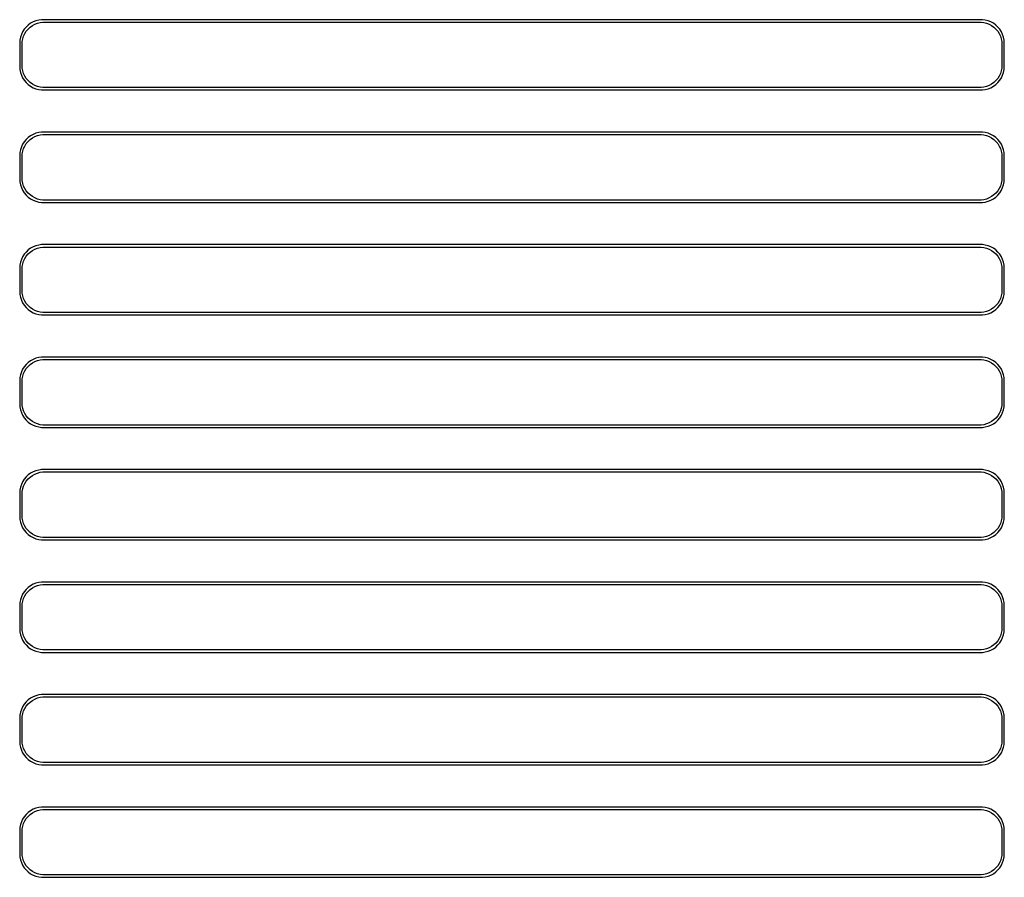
# Model space of a CAD drawing. Header units: metres. Extents: x -105 to 105, y 353 to 703.
# Drawn here: x -105 to 105, y 520.5 to 703.5 of the extents above; entities that cross this region are included whole.
import ezdxf

# ---------------------------------------------------------------- set-up
doc = ezdxf.new("R2010")
doc.units = ezdxf.units.M

msp = doc.modelspace()

# ---------------------------------------------------------------- linework, layer by layer
for p, q in [((-104.045, 701.439), (-104.382, 700.909)), ((-103.645, 701.923), (-104.045, 701.439)), ((-103.187, 702.353), (-103.645, 701.923)), ((-103.593, 701.042), (-103.213, 701.502)), ((-103.213, 701.502), (-102.778, 701.91)), ((-102.679, 702.722), (-103.187, 702.353)), ((-102.778, 701.91), (-102.295, 702.261)), ((-102.129, 703.024), (-102.679, 702.722)), ((-102.295, 702.261), (-101.772, 702.548)), ((-101.545, 703.255), (-102.129, 703.024)), ((-101.772, 702.548), (-101.218, 702.768)), ((-100.937, 703.411), (-101.545, 703.255)), ((-101.218, 702.768), (-100.64, 702.916)), ((-100.314, 703.49), (-100.937, 703.411)), ((-100.64, 702.916), (-100.048, 702.991)), ((100.314, 703.49), (-100.314, 703.49)), ((-100.048, 702.991), (100.048, 702.991)), ((100.048, 702.991), (100.64, 702.916)), ((100.937, 703.411), (100.314, 703.49)), ((100.64, 702.916), (101.218, 702.768)), ((101.545, 703.255), (100.937, 703.411)), ((101.218, 702.768), (101.772, 702.548)), ((102.129, 703.024), (101.545, 703.255)), ((101.772, 702.548), (102.295, 702.261)), ((102.679, 702.722), (102.129, 703.024)), ((102.295, 702.261), (102.778, 701.91)), ((103.187, 702.353), (102.679, 702.722)), ((102.778, 701.91), (103.213, 701.502)), ((103.645, 701.923), (103.187, 702.353)), ((103.213, 701.502), (103.593, 701.042)), ((104.045, 701.439), (103.645, 701.923)), ((104.382, 700.909), (104.045, 701.439)), ((-104.843, 699.743), (-104.961, 699.127)), ((-104.649, 700.341), (-104.843, 699.743)), ((-104.382, 700.909), (-104.649, 700.341)), ((-104.463, 698.845), (-104.351, 699.431)), ((-104.351, 699.431), (-104.166, 699.999)), ((-104.166, 699.999), (-103.912, 700.538)), ((-103.912, 700.538), (-103.593, 701.042)), ((103.593, 701.042), (103.912, 700.538)), ((103.912, 700.538), (104.166, 699.999)), ((104.166, 699.999), (104.351, 699.431)), ((104.351, 699.431), (104.463, 698.845)), ((104.649, 700.341), (104.382, 700.909)), ((104.843, 699.743), (104.649, 700.341)), ((104.961, 699.127), (104.843, 699.743)), ((-104.961, 699.127), (-105, 698.5)), ((-105, 698.5), (-105, 693.5)), ((-104.5, 698.25), (-104.463, 698.845)), ((-104.5, 693.75), (-104.5, 698.25)), ((104.463, 698.845), (104.5, 698.25)), ((104.5, 698.25), (104.5, 693.75)), ((105, 698.5), (104.961, 699.127)), ((105, 693.5), (105, 698.5)), ((-105, 693.5), (-104.961, 692.873)), ((-104.463, 693.155), (-104.5, 693.75)), ((-104.351, 692.569), (-104.463, 693.155)), ((104.463, 693.155), (104.351, 692.569)), ((104.5, 693.75), (104.463, 693.155)), ((104.961, 692.873), (105, 693.5)), ((-104.961, 692.873), (-104.843, 692.257)), ((-104.843, 692.257), (-104.649, 691.659)), ((-104.649, 691.659), (-104.382, 691.091)), ((-104.382, 691.091), (-104.045, 690.561)), ((-104.166, 692.001), (-104.351, 692.569)), ((-103.912, 691.462), (-104.166, 692.001)), ((-103.593, 690.958), (-103.912, 691.462)), ((-103.213, 690.498), (-103.593, 690.958)), ((103.593, 690.958), (103.213, 690.498)), ((103.912, 691.462), (103.593, 690.958)), ((104.166, 692.001), (103.912, 691.462)), ((104.045, 690.561), (104.382, 691.091)), ((104.351, 692.569), (104.166, 692.001)), ((104.382, 691.091), (104.649, 691.659)), ((104.649, 691.659), (104.843, 692.257)), ((104.843, 692.257), (104.961, 692.873)), ((-104.045, 690.561), (-103.645, 690.077)), ((-103.645, 690.077), (-103.187, 689.647)), ((-102.778, 690.09), (-103.213, 690.498)), ((-103.187, 689.647), (-102.679, 689.278)), ((-102.295, 689.739), (-102.778, 690.09)), ((-102.679, 689.278), (-102.129, 688.976)), ((-101.772, 689.452), (-102.295, 689.739)), ((-102.129, 688.976), (-101.545, 688.745)), ((-101.218, 689.232), (-101.772, 689.452)), ((-100.64, 689.084), (-101.218, 689.232)), ((-100.048, 689.009), (-100.64, 689.084)), ((100.048, 689.009), (-100.048, 689.009)), ((100.64, 689.084), (100.048, 689.009)), ((101.218, 689.232), (100.64, 689.084)), ((101.772, 689.452), (101.218, 689.232)), ((101.545, 688.745), (102.129, 688.976)), ((102.295, 689.739), (101.772, 689.452)), ((102.129, 688.976), (102.679, 689.278)), ((102.778, 690.09), (102.295, 689.739)), ((102.679, 689.278), (103.187, 689.647)), ((103.213, 690.498), (102.778, 690.09)), ((103.187, 689.647), (103.645, 690.077)), ((103.645, 690.077), (104.045, 690.561)), ((-101.545, 688.745), (-100.937, 688.589)), ((-100.937, 688.589), (-100.314, 688.51)), ((-100.314, 688.51), (100.314, 688.51)), ((100.314, 688.51), (100.937, 688.589)), ((100.937, 688.589), (101.545, 688.745)), ((-103.187, 678.353), (-103.645, 677.923)), ((-102.679, 678.722), (-103.187, 678.353)), ((-102.129, 679.024), (-102.679, 678.722)), ((-102.295, 678.261), (-101.772, 678.548)), ((-101.545, 679.255), (-102.129, 679.024)), ((-101.772, 678.548), (-101.218, 678.768)), ((-100.937, 679.411), (-101.545, 679.255)), ((-101.218, 678.768), (-100.64, 678.916)), ((-100.314, 679.49), (-100.937, 679.411)), ((-100.64, 678.916), (-100.048, 678.991)), ((100.314, 679.49), (-100.314, 679.49)), ((-100.048, 678.991), (100.048, 678.991)), ((100.048, 678.991), (100.64, 678.916)), ((100.937, 679.411), (100.314, 679.49)), ((100.64, 678.916), (101.218, 678.768)), ((101.545, 679.255), (100.937, 679.411)), ((101.218, 678.768), (101.772, 678.548)), ((102.129, 679.024), (101.545, 679.255)), ((101.772, 678.548), (102.295, 678.261)), ((102.679, 678.722), (102.129, 679.024)), ((103.187, 678.353), (102.679, 678.722)), ((103.645, 677.923), (103.187, 678.353)), ((-104.649, 676.341), (-104.843, 675.743)), ((-104.382, 676.909), (-104.649, 676.341)), ((-104.045, 677.439), (-104.382, 676.909)), ((-104.166, 675.999), (-103.912, 676.538)), ((-103.645, 677.923), (-104.045, 677.439)), ((-103.912, 676.538), (-103.593, 677.042)), ((-103.593, 677.042), (-103.213, 677.502)), ((-103.213, 677.502), (-102.778, 677.91)), ((-102.778, 677.91), (-102.295, 678.261)), ((102.295, 678.261), (102.778, 677.91)), ((102.778, 677.91), (103.213, 677.502)), ((103.213, 677.502), (103.593, 677.042)), ((103.593, 677.042), (103.912, 676.538)), ((104.045, 677.439), (103.645, 677.923)), ((103.912, 676.538), (104.166, 675.999)), ((104.382, 676.909), (104.045, 677.439)), ((104.649, 676.341), (104.382, 676.909)), ((104.843, 675.743), (104.649, 676.341)), ((-104.961, 675.127), (-105, 674.5)), ((-105, 674.5), (-105, 669.5)), ((-104.843, 675.743), (-104.961, 675.127)), ((-104.5, 674.25), (-104.463, 674.845)), ((-104.5, 669.75), (-104.5, 674.25)), ((-104.463, 674.845), (-104.351, 675.431)), ((-104.351, 675.431), (-104.166, 675.999)), ((104.166, 675.999), (104.351, 675.431)), ((104.351, 675.431), (104.463, 674.845)), ((104.463, 674.845), (104.5, 674.25)), ((104.5, 674.25), (104.5, 669.75)), ((104.961, 675.127), (104.843, 675.743)), ((105, 674.5), (104.961, 675.127)), ((105, 669.5), (105, 674.5)), ((-105, 669.5), (-104.961, 668.873)), ((-104.961, 668.873), (-104.843, 668.257)), ((-104.843, 668.257), (-104.649, 667.659)), ((-104.463, 669.155), (-104.5, 669.75)), ((-104.351, 668.569), (-104.463, 669.155)), ((-104.166, 668.001), (-104.351, 668.569)), ((-103.912, 667.462), (-104.166, 668.001)), ((104.166, 668.001), (103.912, 667.462)), ((104.351, 668.569), (104.166, 668.001)), ((104.463, 669.155), (104.351, 668.569)), ((104.5, 669.75), (104.463, 669.155)), ((104.649, 667.659), (104.843, 668.257)), ((104.843, 668.257), (104.961, 668.873)), ((104.961, 668.873), (105, 669.5)), ((-104.649, 667.659), (-104.382, 667.091)), ((-104.382, 667.091), (-104.045, 666.561)), ((-104.045, 666.561), (-103.645, 666.077)), ((-103.593, 666.958), (-103.912, 667.462)), ((-103.645, 666.077), (-103.187, 665.647)), ((-103.213, 666.498), (-103.593, 666.958)), ((-102.778, 666.09), (-103.213, 666.498)), ((-102.295, 665.739), (-102.778, 666.09)), ((-101.772, 665.452), (-102.295, 665.739)), ((102.295, 665.739), (101.772, 665.452)), ((102.778, 666.09), (102.295, 665.739)), ((103.213, 666.498), (102.778, 666.09)), ((103.187, 665.647), (103.645, 666.077)), ((103.593, 666.958), (103.213, 666.498)), ((103.912, 667.462), (103.593, 666.958)), ((103.645, 666.077), (104.045, 666.561)), ((104.045, 666.561), (104.382, 667.091)), ((104.382, 667.091), (104.649, 667.659)), ((-103.187, 665.647), (-102.679, 665.278)), ((-102.679, 665.278), (-102.129, 664.976)), ((-102.129, 664.976), (-101.545, 664.745)), ((-101.218, 665.232), (-101.772, 665.452)), ((-101.545, 664.745), (-100.937, 664.589)), ((-100.64, 665.084), (-101.218, 665.232)), ((-100.937, 664.589), (-100.314, 664.51)), ((-100.048, 665.009), (-100.64, 665.084)), ((-100.314, 664.51), (100.314, 664.51)), ((100.048, 665.009), (-100.048, 665.009)), ((100.64, 665.084), (100.048, 665.009)), ((100.314, 664.51), (100.937, 664.589)), ((101.218, 665.232), (100.64, 665.084)), ((100.937, 664.589), (101.545, 664.745)), ((101.772, 665.452), (101.218, 665.232)), ((101.545, 664.745), (102.129, 664.976)), ((102.129, 664.976), (102.679, 665.278)), ((102.679, 665.278), (103.187, 665.647)), ((-101.545, 655.255), (-102.129, 655.024)), ((-100.937, 655.411), (-101.545, 655.255)), ((-100.314, 655.49), (-100.937, 655.411)), ((100.314, 655.49), (-100.314, 655.49)), ((100.937, 655.411), (100.314, 655.49)), ((101.545, 655.255), (100.937, 655.411)), ((102.129, 655.024), (101.545, 655.255)), ((-104.045, 653.439), (-104.382, 652.909)), ((-103.645, 653.923), (-104.045, 653.439)), ((-103.187, 654.353), (-103.645, 653.923)), ((-103.593, 653.042), (-103.213, 653.502)), ((-103.213, 653.502), (-102.778, 653.91)), ((-102.679, 654.722), (-103.187, 654.353)), ((-102.778, 653.91), (-102.295, 654.261)), ((-102.129, 655.024), (-102.679, 654.722)), ((-102.295, 654.261), (-101.772, 654.548)), ((-101.772, 654.548), (-101.218, 654.768)), ((-101.218, 654.768), (-100.64, 654.916)), ((-100.64, 654.916), (-100.048, 654.991)), ((-100.048, 654.991), (100.048, 654.991)), ((100.048, 654.991), (100.64, 654.916)), ((100.64, 654.916), (101.218, 654.768)), ((101.218, 654.768), (101.772, 654.548)), ((101.772, 654.548), (102.295, 654.261)), ((102.679, 654.722), (102.129, 655.024)), ((102.295, 654.261), (102.778, 653.91)), ((103.187, 654.353), (102.679, 654.722)), ((102.778, 653.91), (103.213, 653.502)), ((103.645, 653.923), (103.187, 654.353)), ((103.213, 653.502), (103.593, 653.042)), ((104.045, 653.439), (103.645, 653.923)), ((104.382, 652.909), (104.045, 653.439)), ((-104.961, 651.127), (-105, 650.5)), ((-104.843, 651.743), (-104.961, 651.127)), ((-104.649, 652.341), (-104.843, 651.743)), ((-104.382, 652.909), (-104.649, 652.341)), ((-104.463, 650.845), (-104.351, 651.431)), ((-104.351, 651.431), (-104.166, 651.999)), ((-104.166, 651.999), (-103.912, 652.538)), ((-103.912, 652.538), (-103.593, 653.042)), ((103.593, 653.042), (103.912, 652.538)), ((103.912, 652.538), (104.166, 651.999)), ((104.166, 651.999), (104.351, 651.431)), ((104.351, 651.431), (104.463, 650.845)), ((104.649, 652.341), (104.382, 652.909)), ((104.843, 651.743), (104.649, 652.341)), ((104.961, 651.127), (104.843, 651.743)), ((105, 650.5), (104.961, 651.127)), ((-105, 650.5), (-105, 645.5)), ((-104.5, 650.25), (-104.463, 650.845)), ((-104.5, 645.75), (-104.5, 650.25)), ((104.463, 650.845), (104.5, 650.25)), ((104.5, 650.25), (104.5, 645.75)), ((105, 645.5), (105, 650.5)), ((-105, 645.5), (-104.961, 644.873)), ((-104.961, 644.873), (-104.843, 644.257)), ((-104.463, 645.155), (-104.5, 645.75)), ((-104.351, 644.569), (-104.463, 645.155)), ((104.463, 645.155), (104.351, 644.569)), ((104.5, 645.75), (104.463, 645.155)), ((104.843, 644.257), (104.961, 644.873)), ((104.961, 644.873), (105, 645.5)), ((-104.843, 644.257), (-104.649, 643.659)), ((-104.649, 643.659), (-104.382, 643.091)), ((-104.382, 643.091), (-104.045, 642.561)), ((-104.166, 644.001), (-104.351, 644.569)), ((-103.912, 643.462), (-104.166, 644.001)), ((-103.593, 642.958), (-103.912, 643.462)), ((-103.213, 642.498), (-103.593, 642.958)), ((103.593, 642.958), (103.213, 642.498)), ((103.912, 643.462), (103.593, 642.958)), ((104.166, 644.001), (103.912, 643.462)), ((104.045, 642.561), (104.382, 643.091)), ((104.351, 644.569), (104.166, 644.001)), ((104.382, 643.091), (104.649, 643.659)), ((104.649, 643.659), (104.843, 644.257)), ((-104.045, 642.561), (-103.645, 642.077)), ((-103.645, 642.077), (-103.187, 641.647)), ((-102.778, 642.09), (-103.213, 642.498)), ((-103.187, 641.647), (-102.679, 641.278)), ((-102.295, 641.739), (-102.778, 642.09)), ((-102.679, 641.278), (-102.129, 640.976)), ((-101.772, 641.452), (-102.295, 641.739)), ((-102.129, 640.976), (-101.545, 640.745)), ((-101.218, 641.232), (-101.772, 641.452)), ((-101.545, 640.745), (-100.937, 640.589)), ((-100.64, 641.084), (-101.218, 641.232)), ((-100.937, 640.589), (-100.314, 640.51)), ((-100.048, 641.009), (-100.64, 641.084)), ((-100.314, 640.51), (100.314, 640.51)), ((100.048, 641.009), (-100.048, 641.009)), ((100.64, 641.084), (100.048, 641.009)), ((100.314, 640.51), (100.937, 640.589)), ((101.218, 641.232), (100.64, 641.084)), ((100.937, 640.589), (101.545, 640.745)), ((101.772, 641.452), (101.218, 641.232)), ((101.545, 640.745), (102.129, 640.976)), ((102.295, 641.739), (101.772, 641.452)), ((102.129, 640.976), (102.679, 641.278)), ((102.778, 642.09), (102.295, 641.739)), ((102.679, 641.278), (103.187, 641.647)), ((103.213, 642.498), (102.778, 642.09)), ((103.187, 641.647), (103.645, 642.077)), ((103.645, 642.077), (104.045, 642.561)), ((-103.187, 630.353), (-103.645, 629.923)), ((-102.679, 630.722), (-103.187, 630.353)), ((-102.778, 629.91), (-102.295, 630.261)), ((-102.129, 631.024), (-102.679, 630.722)), ((-102.295, 630.261), (-101.772, 630.548)), ((-101.545, 631.255), (-102.129, 631.024)), ((-101.772, 630.548), (-101.218, 630.768)), ((-100.937, 631.411), (-101.545, 631.255)), ((-101.218, 630.768), (-100.64, 630.916)), ((-100.314, 631.49), (-100.937, 631.411)), ((-100.64, 630.916), (-100.048, 630.991)), ((100.314, 631.49), (-100.314, 631.49)), ((-100.048, 630.991), (100.048, 630.991)), ((100.048, 630.991), (100.64, 630.916)), ((100.937, 631.411), (100.314, 631.49)), ((100.64, 630.916), (101.218, 630.768)), ((101.545, 631.255), (100.937, 631.411)), ((101.218, 630.768), (101.772, 630.548)), ((102.129, 631.024), (101.545, 631.255)), ((101.772, 630.548), (102.295, 630.261)), ((102.679, 630.722), (102.129, 631.024)), ((102.295, 630.261), (102.778, 629.91)), ((103.187, 630.353), (102.679, 630.722)), ((103.645, 629.923), (103.187, 630.353)), ((-104.649, 628.341), (-104.843, 627.743)), ((-104.382, 628.909), (-104.649, 628.341)), ((-104.045, 629.439), (-104.382, 628.909)), ((-104.351, 627.431), (-104.166, 627.999)), ((-104.166, 627.999), (-103.912, 628.538)), ((-103.645, 629.923), (-104.045, 629.439)), ((-103.912, 628.538), (-103.593, 629.042)), ((-103.593, 629.042), (-103.213, 629.502)), ((-103.213, 629.502), (-102.778, 629.91)), ((102.778, 629.91), (103.213, 629.502)), ((103.213, 629.502), (103.593, 629.042)), ((103.593, 629.042), (103.912, 628.538)), ((104.045, 629.439), (103.645, 629.923)), ((103.912, 628.538), (104.166, 627.999)), ((104.382, 628.909), (104.045, 629.439)), ((104.166, 627.999), (104.351, 627.431)), ((104.649, 628.341), (104.382, 628.909)), ((104.843, 627.743), (104.649, 628.341)), ((-104.961, 627.127), (-105, 626.5)), ((-105, 626.5), (-105, 621.5)), ((-104.843, 627.743), (-104.961, 627.127)), ((-104.5, 626.25), (-104.463, 626.845)), ((-104.5, 621.75), (-104.5, 626.25)), ((-104.463, 626.845), (-104.351, 627.431)), ((104.351, 627.431), (104.463, 626.845)), ((104.463, 626.845), (104.5, 626.25)), ((104.5, 626.25), (104.5, 621.75)), ((104.961, 627.127), (104.843, 627.743)), ((105, 626.5), (104.961, 627.127)), ((105, 621.5), (105, 626.5)), ((-104.463, 621.155), (-104.5, 621.75)), ((104.5, 621.75), (104.463, 621.155)), ((-105, 621.5), (-104.961, 620.873)), ((-104.961, 620.873), (-104.843, 620.257)), ((-104.843, 620.257), (-104.649, 619.659)), ((-104.649, 619.659), (-104.382, 619.091)), ((-104.351, 620.569), (-104.463, 621.155)), ((-104.166, 620.001), (-104.351, 620.569)), ((-103.912, 619.462), (-104.166, 620.001)), ((104.166, 620.001), (103.912, 619.462)), ((104.351, 620.569), (104.166, 620.001)), ((104.463, 621.155), (104.351, 620.569)), ((104.382, 619.091), (104.649, 619.659)), ((104.649, 619.659), (104.843, 620.257)), ((104.843, 620.257), (104.961, 620.873)), ((104.961, 620.873), (105, 621.5)), ((-104.382, 619.091), (-104.045, 618.561)), ((-104.045, 618.561), (-103.645, 618.077)), ((-103.593, 618.958), (-103.912, 619.462)), ((-103.645, 618.077), (-103.187, 617.647)), ((-103.213, 618.498), (-103.593, 618.958)), ((-102.778, 618.09), (-103.213, 618.498)), ((-103.187, 617.647), (-102.679, 617.278)), ((-102.295, 617.739), (-102.778, 618.09)), ((-101.772, 617.452), (-102.295, 617.739)), ((-101.218, 617.232), (-101.772, 617.452)), ((101.772, 617.452), (101.218, 617.232)), ((102.295, 617.739), (101.772, 617.452)), ((102.778, 618.09), (102.295, 617.739)), ((102.679, 617.278), (103.187, 617.647)), ((103.213, 618.498), (102.778, 618.09)), ((103.187, 617.647), (103.645, 618.077)), ((103.593, 618.958), (103.213, 618.498)), ((103.912, 619.462), (103.593, 618.958)), ((103.645, 618.077), (104.045, 618.561)), ((104.045, 618.561), (104.382, 619.091)), ((-102.679, 617.278), (-102.129, 616.976)), ((-102.129, 616.976), (-101.545, 616.745)), ((-101.545, 616.745), (-100.937, 616.589)), ((-100.64, 617.084), (-101.218, 617.232)), ((-100.937, 616.589), (-100.314, 616.51)), ((-100.048, 617.009), (-100.64, 617.084)), ((-100.314, 616.51), (100.314, 616.51)), ((100.048, 617.009), (-100.048, 617.009)), ((100.64, 617.084), (100.048, 617.009)), ((100.314, 616.51), (100.937, 616.589)), ((101.218, 617.232), (100.64, 617.084)), ((100.937, 616.589), (101.545, 616.745)), ((101.545, 616.745), (102.129, 616.976)), ((102.129, 616.976), (102.679, 617.278)), ((-102.129, 607.024), (-102.679, 606.722)), ((-101.545, 607.255), (-102.129, 607.024)), ((-100.937, 607.411), (-101.545, 607.255)), ((-101.218, 606.768), (-100.64, 606.916)), ((-100.314, 607.49), (-100.937, 607.411)), ((-100.64, 606.916), (-100.048, 606.991)), ((100.314, 607.49), (-100.314, 607.49)), ((-100.048, 606.991), (100.048, 606.991)), ((100.048, 606.991), (100.64, 606.916)), ((100.937, 607.411), (100.314, 607.49)), ((100.64, 606.916), (101.218, 606.768)), ((101.545, 607.255), (100.937, 607.411)), ((102.129, 607.024), (101.545, 607.255)), ((102.679, 606.722), (102.129, 607.024)), ((-104.382, 604.909), (-104.649, 604.341)), ((-104.045, 605.439), (-104.382, 604.909)), ((-103.645, 605.923), (-104.045, 605.439)), ((-103.912, 604.538), (-103.593, 605.042)), ((-103.187, 606.353), (-103.645, 605.923)), ((-103.593, 605.042), (-103.213, 605.502)), ((-103.213, 605.502), (-102.778, 605.91)), ((-102.679, 606.722), (-103.187, 606.353)), ((-102.778, 605.91), (-102.295, 606.261)), ((-102.295, 606.261), (-101.772, 606.548)), ((-101.772, 606.548), (-101.218, 606.768)), ((101.218, 606.768), (101.772, 606.548)), ((101.772, 606.548), (102.295, 606.261)), ((102.295, 606.261), (102.778, 605.91)), ((103.187, 606.353), (102.679, 606.722)), ((102.778, 605.91), (103.213, 605.502)), ((103.645, 605.923), (103.187, 606.353)), ((103.213, 605.502), (103.593, 605.042)), ((103.593, 605.042), (103.912, 604.538)), ((104.045, 605.439), (103.645, 605.923)), ((104.382, 604.909), (104.045, 605.439)), ((104.649, 604.341), (104.382, 604.909)), ((-104.961, 603.127), (-105, 602.5)), ((-104.843, 603.743), (-104.961, 603.127)), ((-104.649, 604.341), (-104.843, 603.743)), ((-104.5, 602.25), (-104.463, 602.845)), ((-104.463, 602.845), (-104.351, 603.431)), ((-104.351, 603.431), (-104.166, 603.999)), ((-104.166, 603.999), (-103.912, 604.538)), ((103.912, 604.538), (104.166, 603.999)), ((104.166, 603.999), (104.351, 603.431)), ((104.351, 603.431), (104.463, 602.845)), ((104.463, 602.845), (104.5, 602.25)), ((104.843, 603.743), (104.649, 604.341)), ((104.961, 603.127), (104.843, 603.743)), ((105, 602.5), (104.961, 603.127)), ((-105, 602.5), (-105, 597.5)), ((-104.5, 597.75), (-104.5, 602.25)), ((104.5, 602.25), (104.5, 597.75)), ((105, 597.5), (105, 602.5)), ((-105, 597.5), (-104.961, 596.873)), ((-104.961, 596.873), (-104.843, 596.257)), ((-104.463, 597.155), (-104.5, 597.75)), ((-104.351, 596.569), (-104.463, 597.155)), ((-104.166, 596.001), (-104.351, 596.569)), ((104.351, 596.569), (104.166, 596.001)), ((104.463, 597.155), (104.351, 596.569)), ((104.5, 597.75), (104.463, 597.155)), ((104.843, 596.257), (104.961, 596.873)), ((104.961, 596.873), (105, 597.5)), ((-104.843, 596.257), (-104.649, 595.659)), ((-104.649, 595.659), (-104.382, 595.091)), ((-104.382, 595.091), (-104.045, 594.561)), ((-103.912, 595.462), (-104.166, 596.001)), ((-104.045, 594.561), (-103.645, 594.077)), ((-103.593, 594.958), (-103.912, 595.462)), ((-103.213, 594.498), (-103.593, 594.958)), ((-102.778, 594.09), (-103.213, 594.498)), ((103.213, 594.498), (102.778, 594.09)), ((103.593, 594.958), (103.213, 594.498)), ((103.912, 595.462), (103.593, 594.958)), ((103.645, 594.077), (104.045, 594.561)), ((104.166, 596.001), (103.912, 595.462)), ((104.045, 594.561), (104.382, 595.091)), ((104.382, 595.091), (104.649, 595.659)), ((104.649, 595.659), (104.843, 596.257)), ((-103.645, 594.077), (-103.187, 593.647)), ((-103.187, 593.647), (-102.679, 593.278)), ((-102.295, 593.739), (-102.778, 594.09)), ((-102.679, 593.278), (-102.129, 592.976)), ((-101.772, 593.452), (-102.295, 593.739)), ((-102.129, 592.976), (-101.545, 592.745)), ((-101.218, 593.232), (-101.772, 593.452)), ((-101.545, 592.745), (-100.937, 592.589)), ((-100.64, 593.084), (-101.218, 593.232)), ((-100.937, 592.589), (-100.314, 592.51)), ((-100.048, 593.009), (-100.64, 593.084)), ((-100.314, 592.51), (100.314, 592.51)), ((100.048, 593.009), (-100.048, 593.009)), ((100.64, 593.084), (100.048, 593.009)), ((100.314, 592.51), (100.937, 592.589)), ((101.218, 593.232), (100.64, 593.084)), ((100.937, 592.589), (101.545, 592.745)), ((101.772, 593.452), (101.218, 593.232)), ((101.545, 592.745), (102.129, 592.976)), ((102.295, 593.739), (101.772, 593.452)), ((102.129, 592.976), (102.679, 593.278)), ((102.778, 594.09), (102.295, 593.739)), ((102.679, 593.278), (103.187, 593.647)), ((103.187, 593.647), (103.645, 594.077)), ((-103.645, 581.923), (-104.045, 581.439)), ((-103.187, 582.353), (-103.645, 581.923)), ((-103.213, 581.502), (-102.778, 581.91)), ((-102.679, 582.722), (-103.187, 582.353)), ((-102.778, 581.91), (-102.295, 582.261)), ((-102.129, 583.024), (-102.679, 582.722)), ((-102.295, 582.261), (-101.772, 582.548)), ((-101.545, 583.255), (-102.129, 583.024)), ((-101.772, 582.548), (-101.218, 582.768)), ((-100.937, 583.411), (-101.545, 583.255)), ((-101.218, 582.768), (-100.64, 582.916)), ((-100.314, 583.49), (-100.937, 583.411)), ((-100.64, 582.916), (-100.048, 582.991)), ((100.314, 583.49), (-100.314, 583.49)), ((-100.048, 582.991), (100.048, 582.991)), ((100.048, 582.991), (100.64, 582.916)), ((100.937, 583.411), (100.314, 583.49)), ((100.64, 582.916), (101.218, 582.768)), ((101.545, 583.255), (100.937, 583.411)), ((101.218, 582.768), (101.772, 582.548)), ((102.129, 583.024), (101.545, 583.255)), ((101.772, 582.548), (102.295, 582.261)), ((102.679, 582.722), (102.129, 583.024)), ((102.295, 582.261), (102.778, 581.91)), ((103.187, 582.353), (102.679, 582.722)), ((102.778, 581.91), (103.213, 581.502)), ((103.645, 581.923), (103.187, 582.353)), ((104.045, 581.439), (103.645, 581.923)), ((-104.843, 579.743), (-104.961, 579.127)), ((-104.649, 580.341), (-104.843, 579.743)), ((-104.382, 580.909), (-104.649, 580.341)), ((-104.045, 581.439), (-104.382, 580.909)), ((-104.351, 579.431), (-104.166, 579.999)), ((-104.166, 579.999), (-103.912, 580.538)), ((-103.912, 580.538), (-103.593, 581.042)), ((-103.593, 581.042), (-103.213, 581.502)), ((103.213, 581.502), (103.593, 581.042)), ((103.593, 581.042), (103.912, 580.538)), ((103.912, 580.538), (104.166, 579.999)), ((104.382, 580.909), (104.045, 581.439)), ((104.166, 579.999), (104.351, 579.431)), ((104.649, 580.341), (104.382, 580.909)), ((104.843, 579.743), (104.649, 580.341)), ((104.961, 579.127), (104.843, 579.743)), ((-104.961, 579.127), (-105, 578.5)), ((-105, 578.5), (-105, 573.5)), ((-104.5, 578.25), (-104.463, 578.845)), ((-104.5, 573.75), (-104.5, 578.25)), ((-104.463, 578.845), (-104.351, 579.431)), ((104.351, 579.431), (104.463, 578.845)), ((104.463, 578.845), (104.5, 578.25)), ((104.5, 578.25), (104.5, 573.75)), ((105, 578.5), (104.961, 579.127)), ((105, 573.5), (105, 578.5)), ((-105, 573.5), (-104.961, 572.873)), ((-104.463, 573.155), (-104.5, 573.75)), ((104.5, 573.75), (104.463, 573.155)), ((104.961, 572.873), (105, 573.5)), ((-104.961, 572.873), (-104.843, 572.257)), ((-104.843, 572.257), (-104.649, 571.659)), ((-104.649, 571.659), (-104.382, 571.091)), ((-104.351, 572.569), (-104.463, 573.155)), ((-104.166, 572.001), (-104.351, 572.569)), ((-103.912, 571.462), (-104.166, 572.001)), ((-103.593, 570.958), (-103.912, 571.462)), ((103.912, 571.462), (103.593, 570.958)), ((104.166, 572.001), (103.912, 571.462)), ((104.351, 572.569), (104.166, 572.001)), ((104.463, 573.155), (104.351, 572.569)), ((104.382, 571.091), (104.649, 571.659)), ((104.649, 571.659), (104.843, 572.257)), ((104.843, 572.257), (104.961, 572.873)), ((-104.382, 571.091), (-104.045, 570.561)), ((-104.045, 570.561), (-103.645, 570.077)), ((-103.645, 570.077), (-103.187, 569.647)), ((-103.213, 570.498), (-103.593, 570.958)), ((-102.778, 570.09), (-103.213, 570.498)), ((-103.187, 569.647), (-102.679, 569.278)), ((-102.295, 569.739), (-102.778, 570.09)), ((-102.679, 569.278), (-102.129, 568.976)), ((-101.772, 569.452), (-102.295, 569.739)), ((-101.218, 569.232), (-101.772, 569.452)), ((-100.64, 569.084), (-101.218, 569.232)), ((101.218, 569.232), (100.64, 569.084)), ((101.772, 569.452), (101.218, 569.232)), ((102.295, 569.739), (101.772, 569.452)), ((102.129, 568.976), (102.679, 569.278)), ((102.778, 570.09), (102.295, 569.739)), ((102.679, 569.278), (103.187, 569.647)), ((103.213, 570.498), (102.778, 570.09)), ((103.187, 569.647), (103.645, 570.077)), ((103.593, 570.958), (103.213, 570.498)), ((103.645, 570.077), (104.045, 570.561)), ((104.045, 570.561), (104.382, 571.091)), ((-102.129, 568.976), (-101.545, 568.745)), ((-101.545, 568.745), (-100.937, 568.589)), ((-100.937, 568.589), (-100.314, 568.51)), ((-100.048, 569.009), (-100.64, 569.084)), ((-100.314, 568.51), (100.314, 568.51)), ((100.048, 569.009), (-100.048, 569.009)), ((100.64, 569.084), (100.048, 569.009)), ((100.314, 568.51), (100.937, 568.589)), ((100.937, 568.589), (101.545, 568.745)), ((101.545, 568.745), (102.129, 568.976)), ((-102.679, 558.722), (-103.187, 558.353)), ((-102.129, 559.024), (-102.679, 558.722)), ((-101.545, 559.255), (-102.129, 559.024)), ((-101.772, 558.548), (-101.218, 558.768)), ((-100.937, 559.411), (-101.545, 559.255)), ((-101.218, 558.768), (-100.64, 558.916)), ((-100.314, 559.49), (-100.937, 559.411)), ((-100.64, 558.916), (-100.048, 558.991)), ((100.314, 559.49), (-100.314, 559.49)), ((-100.048, 558.991), (100.048, 558.991)), ((100.048, 558.991), (100.64, 558.916)), ((100.937, 559.411), (100.314, 559.49)), ((100.64, 558.916), (101.218, 558.768)), ((101.545, 559.255), (100.937, 559.411)), ((101.218, 558.768), (101.772, 558.548)), ((102.129, 559.024), (101.545, 559.255)), ((102.679, 558.722), (102.129, 559.024)), ((103.187, 558.353), (102.679, 558.722)), ((-104.382, 556.909), (-104.649, 556.341)), ((-104.045, 557.439), (-104.382, 556.909)), ((-104.166, 555.999), (-103.912, 556.538)), ((-103.645, 557.923), (-104.045, 557.439)), ((-103.912, 556.538), (-103.593, 557.042)), ((-103.187, 558.353), (-103.645, 557.923)), ((-103.593, 557.042), (-103.213, 557.502)), ((-103.213, 557.502), (-102.778, 557.91)), ((-102.778, 557.91), (-102.295, 558.261)), ((-102.295, 558.261), (-101.772, 558.548)), ((101.772, 558.548), (102.295, 558.261)), ((102.295, 558.261), (102.778, 557.91)), ((102.778, 557.91), (103.213, 557.502)), ((103.645, 557.923), (103.187, 558.353)), ((103.213, 557.502), (103.593, 557.042)), ((103.593, 557.042), (103.912, 556.538)), ((104.045, 557.439), (103.645, 557.923)), ((103.912, 556.538), (104.166, 555.999)), ((104.382, 556.909), (104.045, 557.439)), ((104.649, 556.341), (104.382, 556.909)), ((-104.961, 555.127), (-105, 554.5)), ((-105, 554.5), (-105, 549.5)), ((-104.843, 555.743), (-104.961, 555.127)), ((-104.649, 556.341), (-104.843, 555.743)), ((-104.5, 554.25), (-104.463, 554.845)), ((-104.463, 554.845), (-104.351, 555.431)), ((-104.351, 555.431), (-104.166, 555.999)), ((104.166, 555.999), (104.351, 555.431)), ((104.351, 555.431), (104.463, 554.845)), ((104.463, 554.845), (104.5, 554.25)), ((104.843, 555.743), (104.649, 556.341)), ((104.961, 555.127), (104.843, 555.743)), ((105, 554.5), (104.961, 555.127)), ((105, 549.5), (105, 554.5)), ((-104.5, 549.75), (-104.5, 554.25)), ((104.5, 554.25), (104.5, 549.75)), ((-105, 549.5), (-104.961, 548.873)), ((-104.961, 548.873), (-104.843, 548.257)), ((-104.843, 548.257), (-104.649, 547.659)), ((-104.463, 549.155), (-104.5, 549.75)), ((-104.351, 548.569), (-104.463, 549.155)), ((-104.166, 548.001), (-104.351, 548.569)), ((104.351, 548.569), (104.166, 548.001)), ((104.463, 549.155), (104.351, 548.569)), ((104.5, 549.75), (104.463, 549.155)), ((104.649, 547.659), (104.843, 548.257)), ((104.843, 548.257), (104.961, 548.873)), ((104.961, 548.873), (105, 549.5)), ((-104.649, 547.659), (-104.382, 547.091)), ((-104.382, 547.091), (-104.045, 546.561)), ((-103.912, 547.462), (-104.166, 548.001)), ((-104.045, 546.561), (-103.645, 546.077)), ((-103.593, 546.958), (-103.912, 547.462)), ((-103.645, 546.077), (-103.187, 545.647)), ((-103.213, 546.498), (-103.593, 546.958)), ((-102.778, 546.09), (-103.213, 546.498)), ((-102.295, 545.739), (-102.778, 546.09)), ((102.778, 546.09), (102.295, 545.739)), ((103.213, 546.498), (102.778, 546.09)), ((103.187, 545.647), (103.645, 546.077)), ((103.593, 546.958), (103.213, 546.498)), ((103.912, 547.462), (103.593, 546.958)), ((103.645, 546.077), (104.045, 546.561)), ((104.166, 548.001), (103.912, 547.462)), ((104.045, 546.561), (104.382, 547.091)), ((104.382, 547.091), (104.649, 547.659)), ((-103.187, 545.647), (-102.679, 545.278)), ((-102.679, 545.278), (-102.129, 544.976)), ((-101.772, 545.452), (-102.295, 545.739)), ((-102.129, 544.976), (-101.545, 544.745)), ((-101.218, 545.232), (-101.772, 545.452)), ((-101.545, 544.745), (-100.937, 544.589)), ((-100.64, 545.084), (-101.218, 545.232)), ((-100.937, 544.589), (-100.314, 544.51)), ((-100.048, 545.009), (-100.64, 545.084)), ((-100.314, 544.51), (100.314, 544.51)), ((100.048, 545.009), (-100.048, 545.009)), ((100.64, 545.084), (100.048, 545.009)), ((100.314, 544.51), (100.937, 544.589)), ((101.218, 545.232), (100.64, 545.084)), ((100.937, 544.589), (101.545, 544.745)), ((101.772, 545.452), (101.218, 545.232)), ((101.545, 544.745), (102.129, 544.976)), ((102.295, 545.739), (101.772, 545.452)), ((102.129, 544.976), (102.679, 545.278)), ((102.679, 545.278), (103.187, 545.647)), ((-104.045, 533.439), (-104.382, 532.909)), ((-103.645, 533.923), (-104.045, 533.439)), ((-103.187, 534.353), (-103.645, 533.923)), ((-103.593, 533.042), (-103.213, 533.502)), ((-103.213, 533.502), (-102.778, 533.91)), ((-102.679, 534.722), (-103.187, 534.353)), ((-102.778, 533.91), (-102.295, 534.261)), ((-102.129, 535.024), (-102.679, 534.722)), ((-102.295, 534.261), (-101.772, 534.548)), ((-101.545, 535.255), (-102.129, 535.024)), ((-101.772, 534.548), (-101.218, 534.768)), ((-100.937, 535.411), (-101.545, 535.255)), ((-101.218, 534.768), (-100.64, 534.916)), ((-100.314, 535.49), (-100.937, 535.411)), ((-100.64, 534.916), (-100.048, 534.991)), ((100.314, 535.49), (-100.314, 535.49)), ((-100.048, 534.991), (100.048, 534.991)), ((100.048, 534.991), (100.64, 534.916)), ((100.937, 535.411), (100.314, 535.49)), ((100.64, 534.916), (101.218, 534.768)), ((101.545, 535.255), (100.937, 535.411)), ((101.218, 534.768), (101.772, 534.548)), ((102.129, 535.024), (101.545, 535.255)), ((101.772, 534.548), (102.295, 534.261)), ((102.679, 534.722), (102.129, 535.024)), ((102.295, 534.261), (102.778, 533.91)), ((103.187, 534.353), (102.679, 534.722)), ((102.778, 533.91), (103.213, 533.502)), ((103.645, 533.923), (103.187, 534.353)), ((103.213, 533.502), (103.593, 533.042)), ((104.045, 533.439), (103.645, 533.923)), ((104.382, 532.909), (104.045, 533.439)), ((-104.843, 531.743), (-104.961, 531.127)), ((-104.649, 532.341), (-104.843, 531.743)), ((-104.382, 532.909), (-104.649, 532.341)), ((-104.463, 530.845), (-104.351, 531.431)), ((-104.351, 531.431), (-104.166, 531.999)), ((-104.166, 531.999), (-103.912, 532.538)), ((-103.912, 532.538), (-103.593, 533.042)), ((103.593, 533.042), (103.912, 532.538)), ((103.912, 532.538), (104.166, 531.999)), ((104.166, 531.999), (104.351, 531.431)), ((104.351, 531.431), (104.463, 530.845)), ((104.649, 532.341), (104.382, 532.909)), ((104.843, 531.743), (104.649, 532.341)), ((104.961, 531.127), (104.843, 531.743)), ((-104.961, 531.127), (-105, 530.5)), ((-105, 530.5), (-105, 525.5)), ((-104.5, 530.25), (-104.463, 530.845)), ((-104.5, 525.75), (-104.5, 530.25)), ((104.463, 530.845), (104.5, 530.25)), ((104.5, 530.25), (104.5, 525.75)), ((105, 530.5), (104.961, 531.127)), ((105, 525.5), (105, 530.5)), ((-105, 525.5), (-104.961, 524.873)), ((-104.463, 525.155), (-104.5, 525.75)), ((-104.351, 524.569), (-104.463, 525.155)), ((104.463, 525.155), (104.351, 524.569)), ((104.5, 525.75), (104.463, 525.155)), ((104.961, 524.873), (105, 525.5)), ((-104.961, 524.873), (-104.843, 524.257)), ((-104.843, 524.257), (-104.649, 523.659)), ((-104.649, 523.659), (-104.382, 523.091)), ((-104.382, 523.091), (-104.045, 522.561)), ((-104.166, 524.001), (-104.351, 524.569)), ((-103.912, 523.462), (-104.166, 524.001)), ((-103.593, 522.958), (-103.912, 523.462)), ((-103.213, 522.498), (-103.593, 522.958)), ((103.593, 522.958), (103.213, 522.498)), ((103.912, 523.462), (103.593, 522.958)), ((104.166, 524.001), (103.912, 523.462)), ((104.045, 522.561), (104.382, 523.091)), ((104.351, 524.569), (104.166, 524.001)), ((104.382, 523.091), (104.649, 523.659)), ((104.649, 523.659), (104.843, 524.257)), ((104.843, 524.257), (104.961, 524.873)), ((-104.045, 522.561), (-103.645, 522.077)), ((-103.645, 522.077), (-103.187, 521.647)), ((-102.778, 522.09), (-103.213, 522.498)), ((-103.187, 521.647), (-102.679, 521.278)), ((-102.295, 521.739), (-102.778, 522.09)), ((-102.679, 521.278), (-102.129, 520.976)), ((-101.772, 521.452), (-102.295, 521.739)), ((-102.129, 520.976), (-101.545, 520.745)), ((-101.218, 521.232), (-101.772, 521.452)), ((-100.64, 521.084), (-101.218, 521.232)), ((-100.048, 521.009), (-100.64, 521.084)), ((100.048, 521.009), (-100.048, 521.009)), ((100.64, 521.084), (100.048, 521.009)), ((101.218, 521.232), (100.64, 521.084)), ((101.772, 521.452), (101.218, 521.232)), ((101.545, 520.745), (102.129, 520.976)), ((102.295, 521.739), (101.772, 521.452)), ((102.129, 520.976), (102.679, 521.278)), ((102.778, 522.09), (102.295, 521.739)), ((102.679, 521.278), (103.187, 521.647)), ((103.213, 522.498), (102.778, 522.09)), ((103.187, 521.647), (103.645, 522.077)), ((103.645, 522.077), (104.045, 522.561)), ((-101.545, 520.745), (-100.937, 520.589)), ((-100.937, 520.589), (-100.314, 520.51)), ((-100.314, 520.51), (100.314, 520.51)), ((100.314, 520.51), (100.937, 520.589)), ((100.937, 520.589), (101.545, 520.745))]:
    msp.add_line(p, q)

doc.saveas('drawing.dxf')
